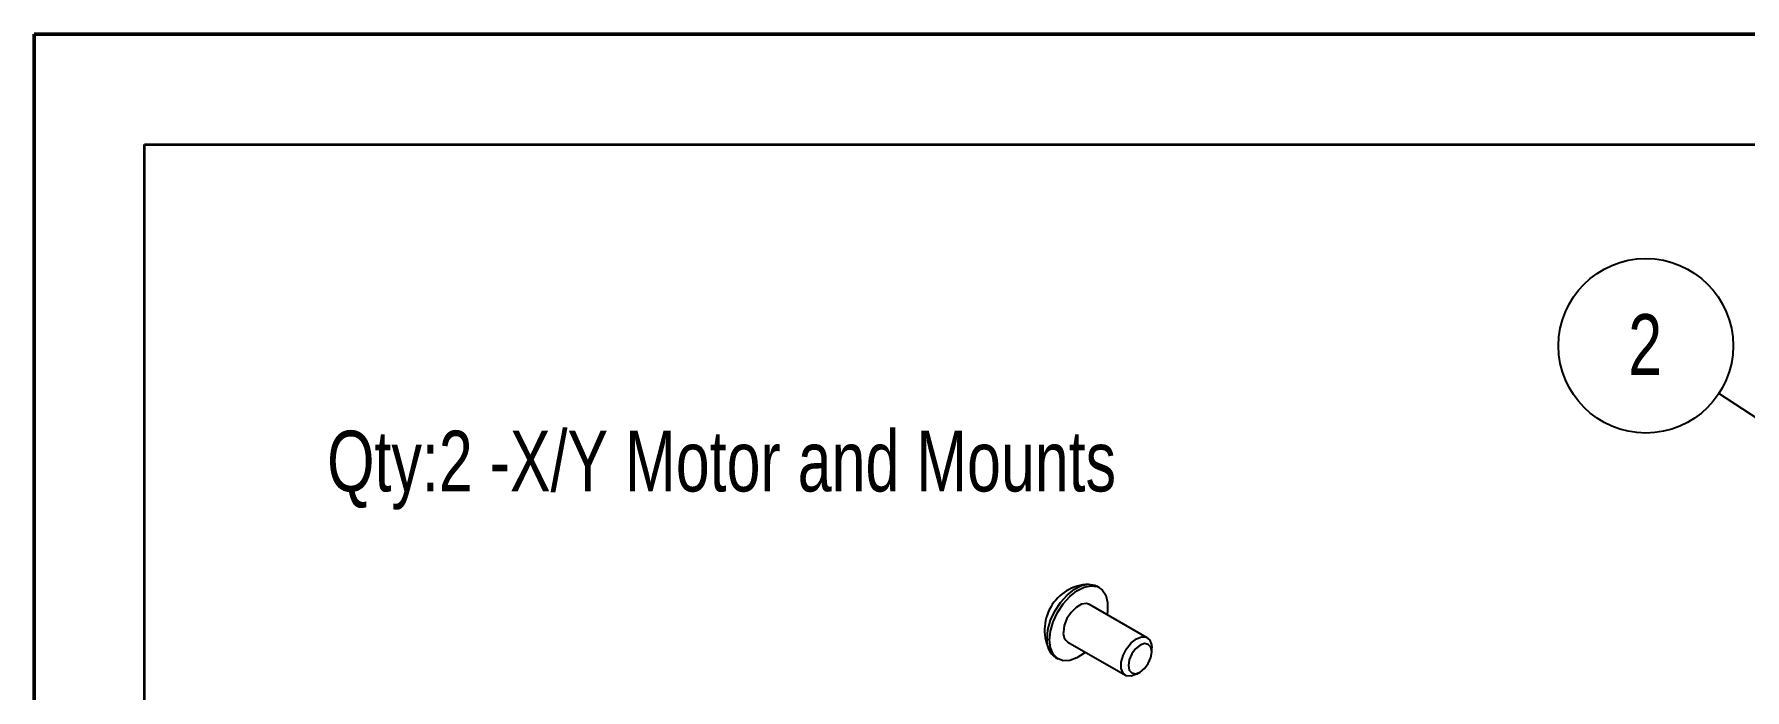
# Model space of a CAD drawing. Header units: millimetres. Extents: x 0 to 279, y 0 to 216.
# Drawn here: x 0 to 98.6, y 178.1 to 215.9 of the extents above; entities that cross this region are included whole.
import ezdxf

# ---------------------------------------------------------------- set-up
doc = ezdxf.new("R2010")
doc.units = ezdxf.units.MM
doc.layers.add('PAGE_BORDER', color=7, linetype='Continuous')
doc.layers.add('TITLE_BLOCK_BORDER', color=7, linetype='Continuous')
doc.styles.add('SLDTEXTSTYLE0', font='TXT', dxfattribs={"width": 0.75})
doc.dimstyles.new('SLDDIMSTYLE0', dxfattribs={"dimtxt": 0.18, "dimasz": 3.302, "dimexe": 0, "dimexo": 0.0625, "dimgap": 0, "dimtad": 0, "dimtih": 1, "dimtoh": 1, "dimdec": 0, "dimrnd": 1e-09, "dimzin": 0, "dimdsep": 46, "dimtxsty": 'Standard', "dimsah": 1, "dimcen": 0.09, "dimadec": 0, "dimazin": 0, "dimtfac": 3.302, "dimtdec": 0, "dimtofl": 0, "dimtmove": 0, "dimatfit": 3, "dimfxl": 1, "dimfrac": 2, "dimtolj": 1, "dimtzin": 0, "dimarcsym": 0})

# ---------------------------------------------------------------- blocks, each defined once
blk = doc.blocks.new('SW_NOTE_126')
at = {"layer": 'TITLE_BLOCK_BORDER', "color": 0}
blk.add_circle((-4.208, 2.757), 5.031, dxfattribs=at)
at = {"layer": 'TITLE_BLOCK_BORDER', "color": 0, "insert": (-4.243, 4.581), "char_height": 3.5, "attachment_point": 2, "style": 'SLDTEXTSTYLE0'}
blk.add_mtext('2', dxfattribs=at)

msp = doc.modelspace()

# ---------------------------------------------------------------- linework, layer by layer
at = {"color": 7, "linetype": 'Continuous', "lineweight": 50}
for p, q in [((0, 0), (0, 215.9)), ((0, 215.9), (279.4, 215.9))]:
    msp.add_line(p, q, dxfattribs=at)
at = {"color": 7, "linetype": 'Continuous', "lineweight": 25}
for p, q in [((61.369, 183.998), (61.223, 184.082)), ((64.13, 181.105), (60.806, 183.023)), ((59.556, 180.858), (62.88, 178.94)), ((64.389, 180.287), (64.389, 180.532)), ((58.848, 179.968), (58.994, 179.884)), ((63.505, 179.002), (63.717, 179.124))]:
    msp.add_line(p, q, dxfattribs=at)
at = {"color": 7, "linetype": 'Continuous', "lineweight": 25, "flags": 128}
for points in [[(58.356, 181.055), (58.409, 181.568), (58.564, 182.11), (58.811, 182.646), (59.136, 183.143), (59.516, 183.57), (59.93, 183.899), (60.35, 184.112), (60.75, 184.192), (61.106, 184.137), (61.223, 184.082)], [(58.502, 180.971), (58.555, 181.484), (58.71, 182.025), (58.957, 182.562), (59.281, 183.059), (59.662, 183.486), (60.076, 183.815), (60.496, 184.027), (60.896, 184.108), (61.252, 184.053), (61.54, 183.865), (61.743, 183.556), (61.847, 183.146), (61.847, 182.66), (61.816, 182.44)], [(60.806, 183.023), (60.623, 183.08), (60.335, 183.034), (60.028, 182.857), (59.739, 182.57), (59.504, 182.206), (59.351, 181.81), (59.297, 181.43)], [(60.566, 180.275), (60.496, 180.217), (60.076, 179.944), (59.662, 179.797), (59.281, 179.784), (58.957, 179.906), (58.71, 180.157), (58.555, 180.519), (58.502, 180.971)], [(63.505, 179.002), (63.505, 179.001), (63.202, 178.889), (62.936, 178.912), (62.739, 179.07), (62.634, 179.342), (62.634, 179.697), (62.739, 180.091), (62.936, 180.476), (63.202, 180.807), (63.505, 181.043), (63.505, 181.043)], [(63.717, 180.675), (63.46, 180.468), (63.242, 180.174), (63.096, 179.838), (63.045, 179.512), (63.096, 179.245), (63.242, 179.077), (63.46, 179.035), (63.717, 179.124), (63.974, 179.331), (64.192, 179.625), (64.337, 179.961), (64.389, 180.287), (64.337, 180.555), (64.192, 180.722), (63.974, 180.765), (63.717, 180.675)], [(63.505, 181.043), (63.807, 181.156), (64.073, 181.132), (64.27, 180.974), (64.375, 180.702), (64.389, 180.532)]]:
    msp.add_lwpolyline(points, dxfattribs=at)
at = {"color": 7, "linetype": 'Continuous', "lineweight": 25}
for centre, radius, start, end in [((60.856, 181.551), 2.643, 92.52467, 207.48071), ((59.887, 181.353), 0.595, 172.48139, 236.20643), ((59.491, 180.914), 1.144, 172.89125, 235.79657)]:
    msp.add_arc(centre, radius, start, end, dxfattribs=at)
at = {"layer": 'PAGE_BORDER', "lineweight": 35}
for p, q in [((6.35, 209.55), (273.05, 209.55)), ((6.35, 6.35), (6.35, 209.55))]:
    msp.add_line(p, q, dxfattribs=at)

# ---------------------------------------------------------------- block references
at = {"layer": 'TITLE_BLOCK_BORDER'}
msp.add_blockref('SW_NOTE_126', (97.065, 195.18), dxfattribs=at)

# ---------------------------------------------------------------- texts
at = {"layer": 'TITLE_BLOCK_BORDER', "insert": (16.877, 193.041), "char_height": 3.5, "attachment_point": 1, "style": 'SLDTEXTSTYLE0'}
msp.add_mtext('Qty:2 -X/Y Motor and Mounts', dxfattribs=at)

# ---------------------------------------------------------------- leaders
at = {"layer": 'TITLE_BLOCK_BORDER'}
msp.add_leader([(107.078, 188.62), (97.065, 195.18)], dimstyle='SLDDIMSTYLE0', dxfattribs=at)

doc.saveas('drawing.dxf')
